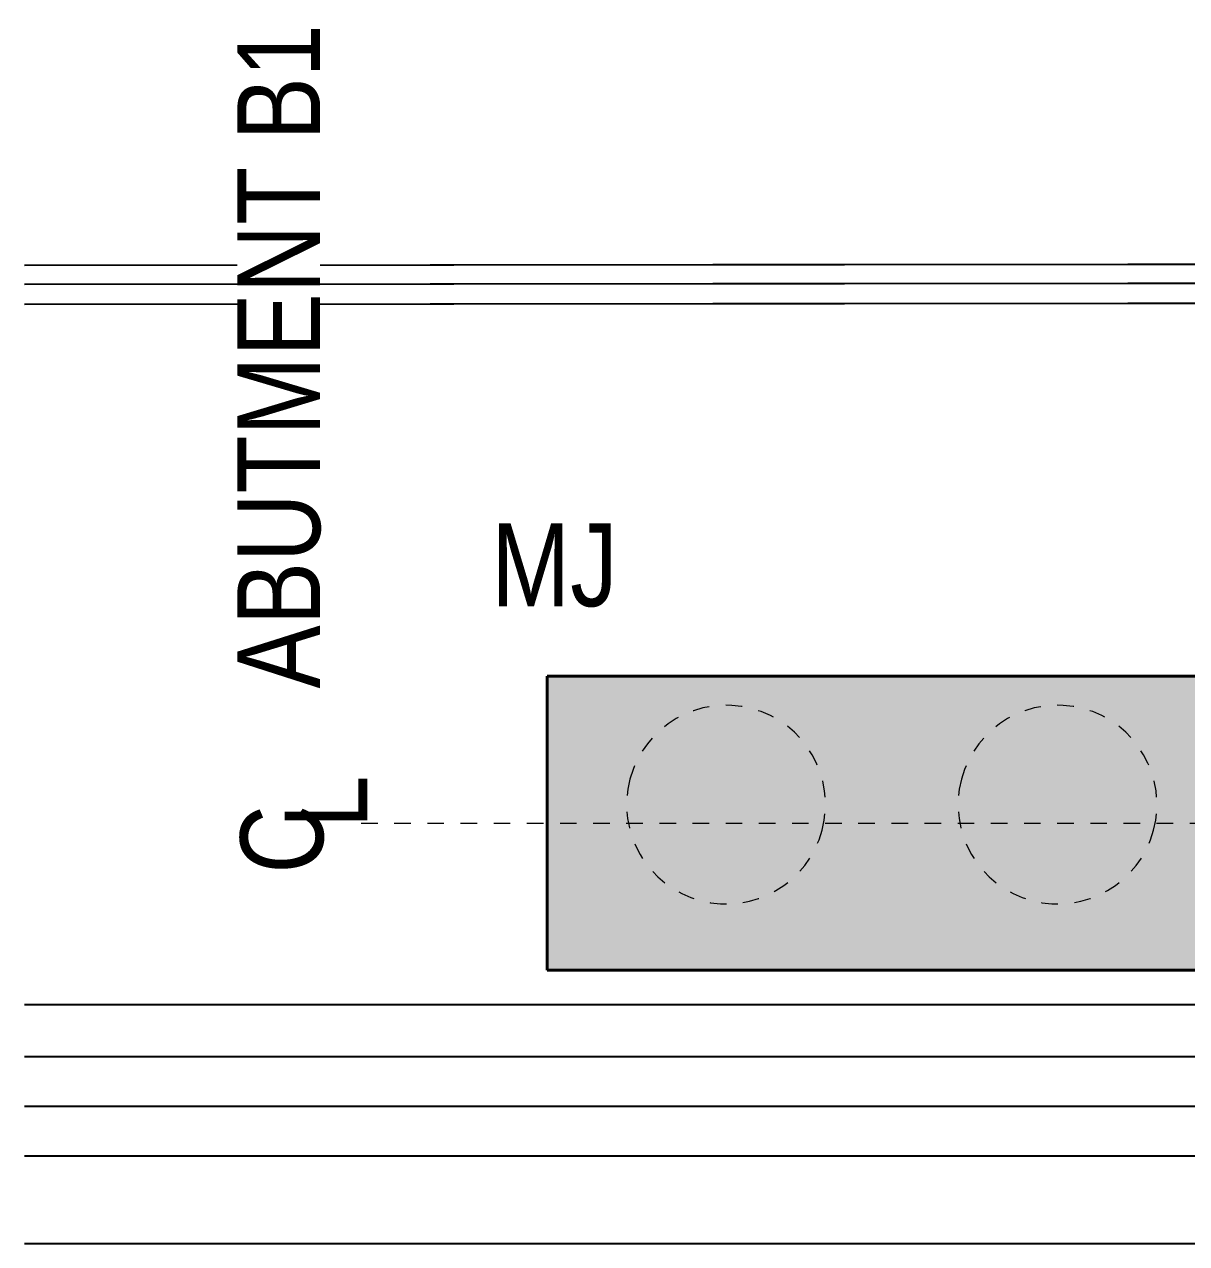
# Model space of a CAD drawing. Header units: metres. Extents: x -1160 to -900, y 3 to 561.
# Drawn here: x -1148.98 to -1141.96, y 542.6 to 549.96 of the extents above; entities that cross this region are included whole.
import ezdxf

# ---------------------------------------------------------------- set-up
doc = ezdxf.new("R2010")
doc.units = ezdxf.units.M
doc.linetypes.add('JacobsDash', pattern=[0.0045, 0.003, -0.0015])
doc.linetypes.add('JacobsGridLine', pattern=[0.0145, 0.01, -0.001, 0.0025, -0.001])
for name, color, linetype, lineweight in [('A-ANNO-NOTE', 7, 'Continuous', 9), ('G-ANNO-TEXT', 7, 'Continuous', 9), ('S-BEAM', 7, 'Continuous', 40), ('S-BEAM-HDLN', 7, 'JacobsDash', 15), ('S-FNDN-HDLN', 7, 'JacobsDash', 15), ('S-GRID', 7, 'Continuous', 9)]:
    doc.layers.add(name, color=color, linetype=linetype, lineweight=lineweight)
doc.styles.add('Arial Narrow', font='ARIALN.TTF', dxfattribs={"height": 0.5})
doc.styles.add('Arial Narrow_1', font='ARIALN.TTF', dxfattribs={"height": 0.0025})

# ---------------------------------------------------------------- blocks, each defined once
blk = doc.blocks.new('T2DPAA-T2D-C3S-RW-M2D-100010_dwg-40802999-DRG-2873033 - CONSTRUCTION SEQUENCE STAGE A6')
at = {"color": 254, "lineweight": 25, "true_color": 0xd0d0d0, "flags": 128}
for points in [[(50.9918, -579.711), (51.6227, -582.0763), (51.6594, -582.2139), (52.0625, -583.7251), (52.267, -584.4918), (52.7077, -586.1435), (52.9114, -586.9073), (52.9481, -587.045), (53.5557, -589.3229), (54.0341, -591.1161), (54.2001, -591.7384), (54.4427, -592.6479)], [(51.1029, -579.6815), (51.7338, -582.0466), (51.7705, -582.1843), (52.1736, -583.6955), (52.3782, -584.4622), (52.8188, -586.1139), (53.0225, -586.8777), (53.0592, -587.0154), (53.6669, -589.2932), (54.1452, -591.0864), (54.3112, -591.7088), (54.5538, -592.6183)], [(50.8758, -579.7419), (51.5068, -582.1072), (51.5435, -582.2449), (51.9466, -583.756), (52.1511, -584.5227), (52.5917, -586.1745), (52.7955, -586.9383), (52.8322, -587.0759), (53.4398, -589.3538), (53.9181, -591.147), (54.0841, -591.7693), (54.3268, -592.6788)], [(46.7907, -580.8275), (47.4571, -583.3351), (47.5322, -583.6179), (48.5018, -587.266), (48.7413, -588.1674), (48.8165, -588.4501), (49.7234, -591.8625)], [(46.4863, -580.9084), (47.3051, -583.9893), (47.3815, -584.2769), (48.5893, -588.8216), (48.6657, -589.1092), (49.845, -593.5464)], [(46.1964, -580.9855), (47.0151, -584.0664), (47.0916, -584.354), (48.2994, -588.8986), (48.3758, -589.1862), (49.5416, -593.573)], [(45.9064, -581.0625), (46.3546, -582.7488), (46.8016, -584.431), (46.9967, -585.165), (47.6388, -587.5811), (48.0859, -589.2633), (48.2809, -589.9972), (48.923, -592.4133), (49.2383, -593.5995)], [(45.3951, -581.1984), (46.2903, -584.5669), (47.5746, -589.3992), (48.7033, -593.6463)]]:
    blk.add_lwpolyline(points, dxfattribs=at)
blk = doc.blocks.new('T2DPAA-T2D-PWC-RW-M2D-100010_RoadDesign_rvt-1-DRG-2873033 - CONSTRUCTION SEQUENCE STAGE A6')
at = {"color": 7, "lineweight": 18, "true_color": 0xededed, "rotation": 75.11694444444437}
blk.add_blockref('T2DPAA-T2D-C3S-RW-M2D-100010_dwg-40802999-DRG-2873033 - CONSTRUCTION SEQUENCE STAGE A6', (-1722.337, 648.0105), dxfattribs=at)
blk = doc.blocks.new('03_SFR_ACS_Abutment_BR08_Retaining wall CS - ABUTMENT EAST_BR8_1-7988247-DRG-2873033 - CONSTRUCTION SEQUENCE STAGE A6')
at = {"layer": 'S-BEAM', "linetype": 'JacobsDash', "lineweight": 15, "true_color": 0xc0c0c0}
blk.add_hatch(color=9, dxfattribs=at).paths.add_polyline_path([(-1145.8229, 544.2536), (-1136.0317, 544.2536), (-1136.031, 544.4239), (-1135.8415, 544.4239), (-1135.8415, 546.0286), (-1145.8229, 546.0286), (-1145.8229, 544.4797)])
at = {"layer": 'S-BEAM'}
for p, q in [((-1135.8415, 546.0286), (-1145.8229, 546.0286)), ((-1145.8229, 546.0286), (-1145.8229, 544.2536)), ((-1135.8415, 544.4233), (-1135.8415, 546.0286)), ((-1145.8229, 544.2536), (-1136.0317, 544.2536))]:
    blk.add_line(p, q, dxfattribs=at)
at = {"layer": 'S-BEAM-HDLN'}
blk.add_line((-1135.8419, 546.0286), (-1135.8419, 544.2536), dxfattribs=at)
blk = doc.blocks.new('01_SFO_FRP_Pile_CastInPlace_CS_BR08 - CAST-IN-PLACE PILE - 1200-8641556-DRG-2873033 - CONSTRUCTION SEQUENCE STAGE A6')
at = {"layer": 'S-FNDN-HDLN'}
for start, end in [(90, 270), (270, 90)]:
    blk.add_arc((0, 0), 0.6, start, end, dxfattribs=at)
blk = doc.blocks.new('01_SFO_FRP_Pile_CastInPlace_CS_BR08 - CAST-IN-PLACE PILE - 1200-8641505-DRG-2873033 - CONSTRUCTION SEQUENCE STAGE A6')
at = {"layer": 'S-FNDN-HDLN'}
for start, end in [(90, 270), (270, 90)]:
    blk.add_arc((0, 0), 0.6, start, end, dxfattribs=at)
blk = doc.blocks.new('CS_Annot_Centreline Symbol1 - CS_Annot_Centreline Symbol-7988197-DRG-2873033 - CONSTRUCTION SEQUENCE STAGE A6')
at = {"layer": 'A-ANNO-NOTE', "char_height": 0.0025, "attachment_point": 1, "rotation": 180, "style": 'Arial Narrow_1'}
for s, insert, width in [('L', (0.001147, -0.003292), 0.00192405), ('C  ', (0.002519, -0.004626), 0.00440928)]:
    blk.add_mtext(s, dxfattribs=dict(at, insert=insert, width=width))

msp = doc.modelspace()

# ---------------------------------------------------------------- linework, layer by layer
at = {"layer": 'S-GRID', "linetype": 'JacobsGridLine', "lineweight": 18}
msp.add_line((-1146.9452, 545.1411), (-1135.8415, 545.1411), dxfattribs=at)

# ---------------------------------------------------------------- block references
at = {"lineweight": 5}
msp.add_blockref('T2DPAA-T2D-PWC-RW-M2D-100010_RoadDesign_rvt-1-DRG-2873033 - CONSTRUCTION SEQUENCE STAGE A6', (0, 0), dxfattribs=at)
at = {"layer": 'A-ANNO-NOTE', "xscale": 200, "yscale": 200, "zscale": 200, "rotation": 269.9999999999306}
msp.add_blockref('CS_Annot_Centreline Symbol1 - CS_Annot_Centreline Symbol-7988197-DRG-2873033 - CONSTRUCTION SEQUENCE STAGE A6', (-1146.7486, 545.3411), dxfattribs=at)
at = {"layer": 'S-BEAM-HDLN'}
msp.add_blockref('03_SFR_ACS_Abutment_BR08_Retaining wall CS - ABUTMENT EAST_BR8_1-7988247-DRG-2873033 - CONSTRUCTION SEQUENCE STAGE A6', (0, 0), dxfattribs=at)
at = {"layer": 'S-FNDN-HDLN', "rotation": 75.11694444444437}
for name, p in [('01_SFO_FRP_Pile_CastInPlace_CS_BR08 - CAST-IN-PLACE PILE - 1200-8641505-DRG-2873033 - CONSTRUCTION SEQUENCE STAGE A6', (-1144.7431, 545.2536)), ('01_SFO_FRP_Pile_CastInPlace_CS_BR08 - CAST-IN-PLACE PILE - 1200-8641556-DRG-2873033 - CONSTRUCTION SEQUENCE STAGE A6', (-1142.7431, 545.2536))]:
    msp.add_blockref(name, p, dxfattribs=at)

# ---------------------------------------------------------------- next in the draw order: texts
at = {"layer": 'A-ANNO-NOTE', "insert": (-1147.6924, 545.9543), "char_height": 0.5, "attachment_point": 1, "rotation": 90, "style": 'Arial Narrow', "bg_fill": 3, "box_fill_scale": 1, "bg_fill_color": 256, "bg_fill_true_color": 13158600, "bg_fill_transparency": 0}
msp.add_mtext('ABUTMENT B1', dxfattribs=at)
at = {"layer": 'G-ANNO-TEXT', "insert": (-1146.1604, 546.9509), "char_height": 0.5, "attachment_point": 1, "style": 'Arial Narrow', "bg_fill": 3, "box_fill_scale": 1, "bg_fill_color": 256, "bg_fill_true_color": 13158600, "bg_fill_transparency": 0}
msp.add_mtext('MJ', dxfattribs=at)

doc.saveas('drawing.dxf')
